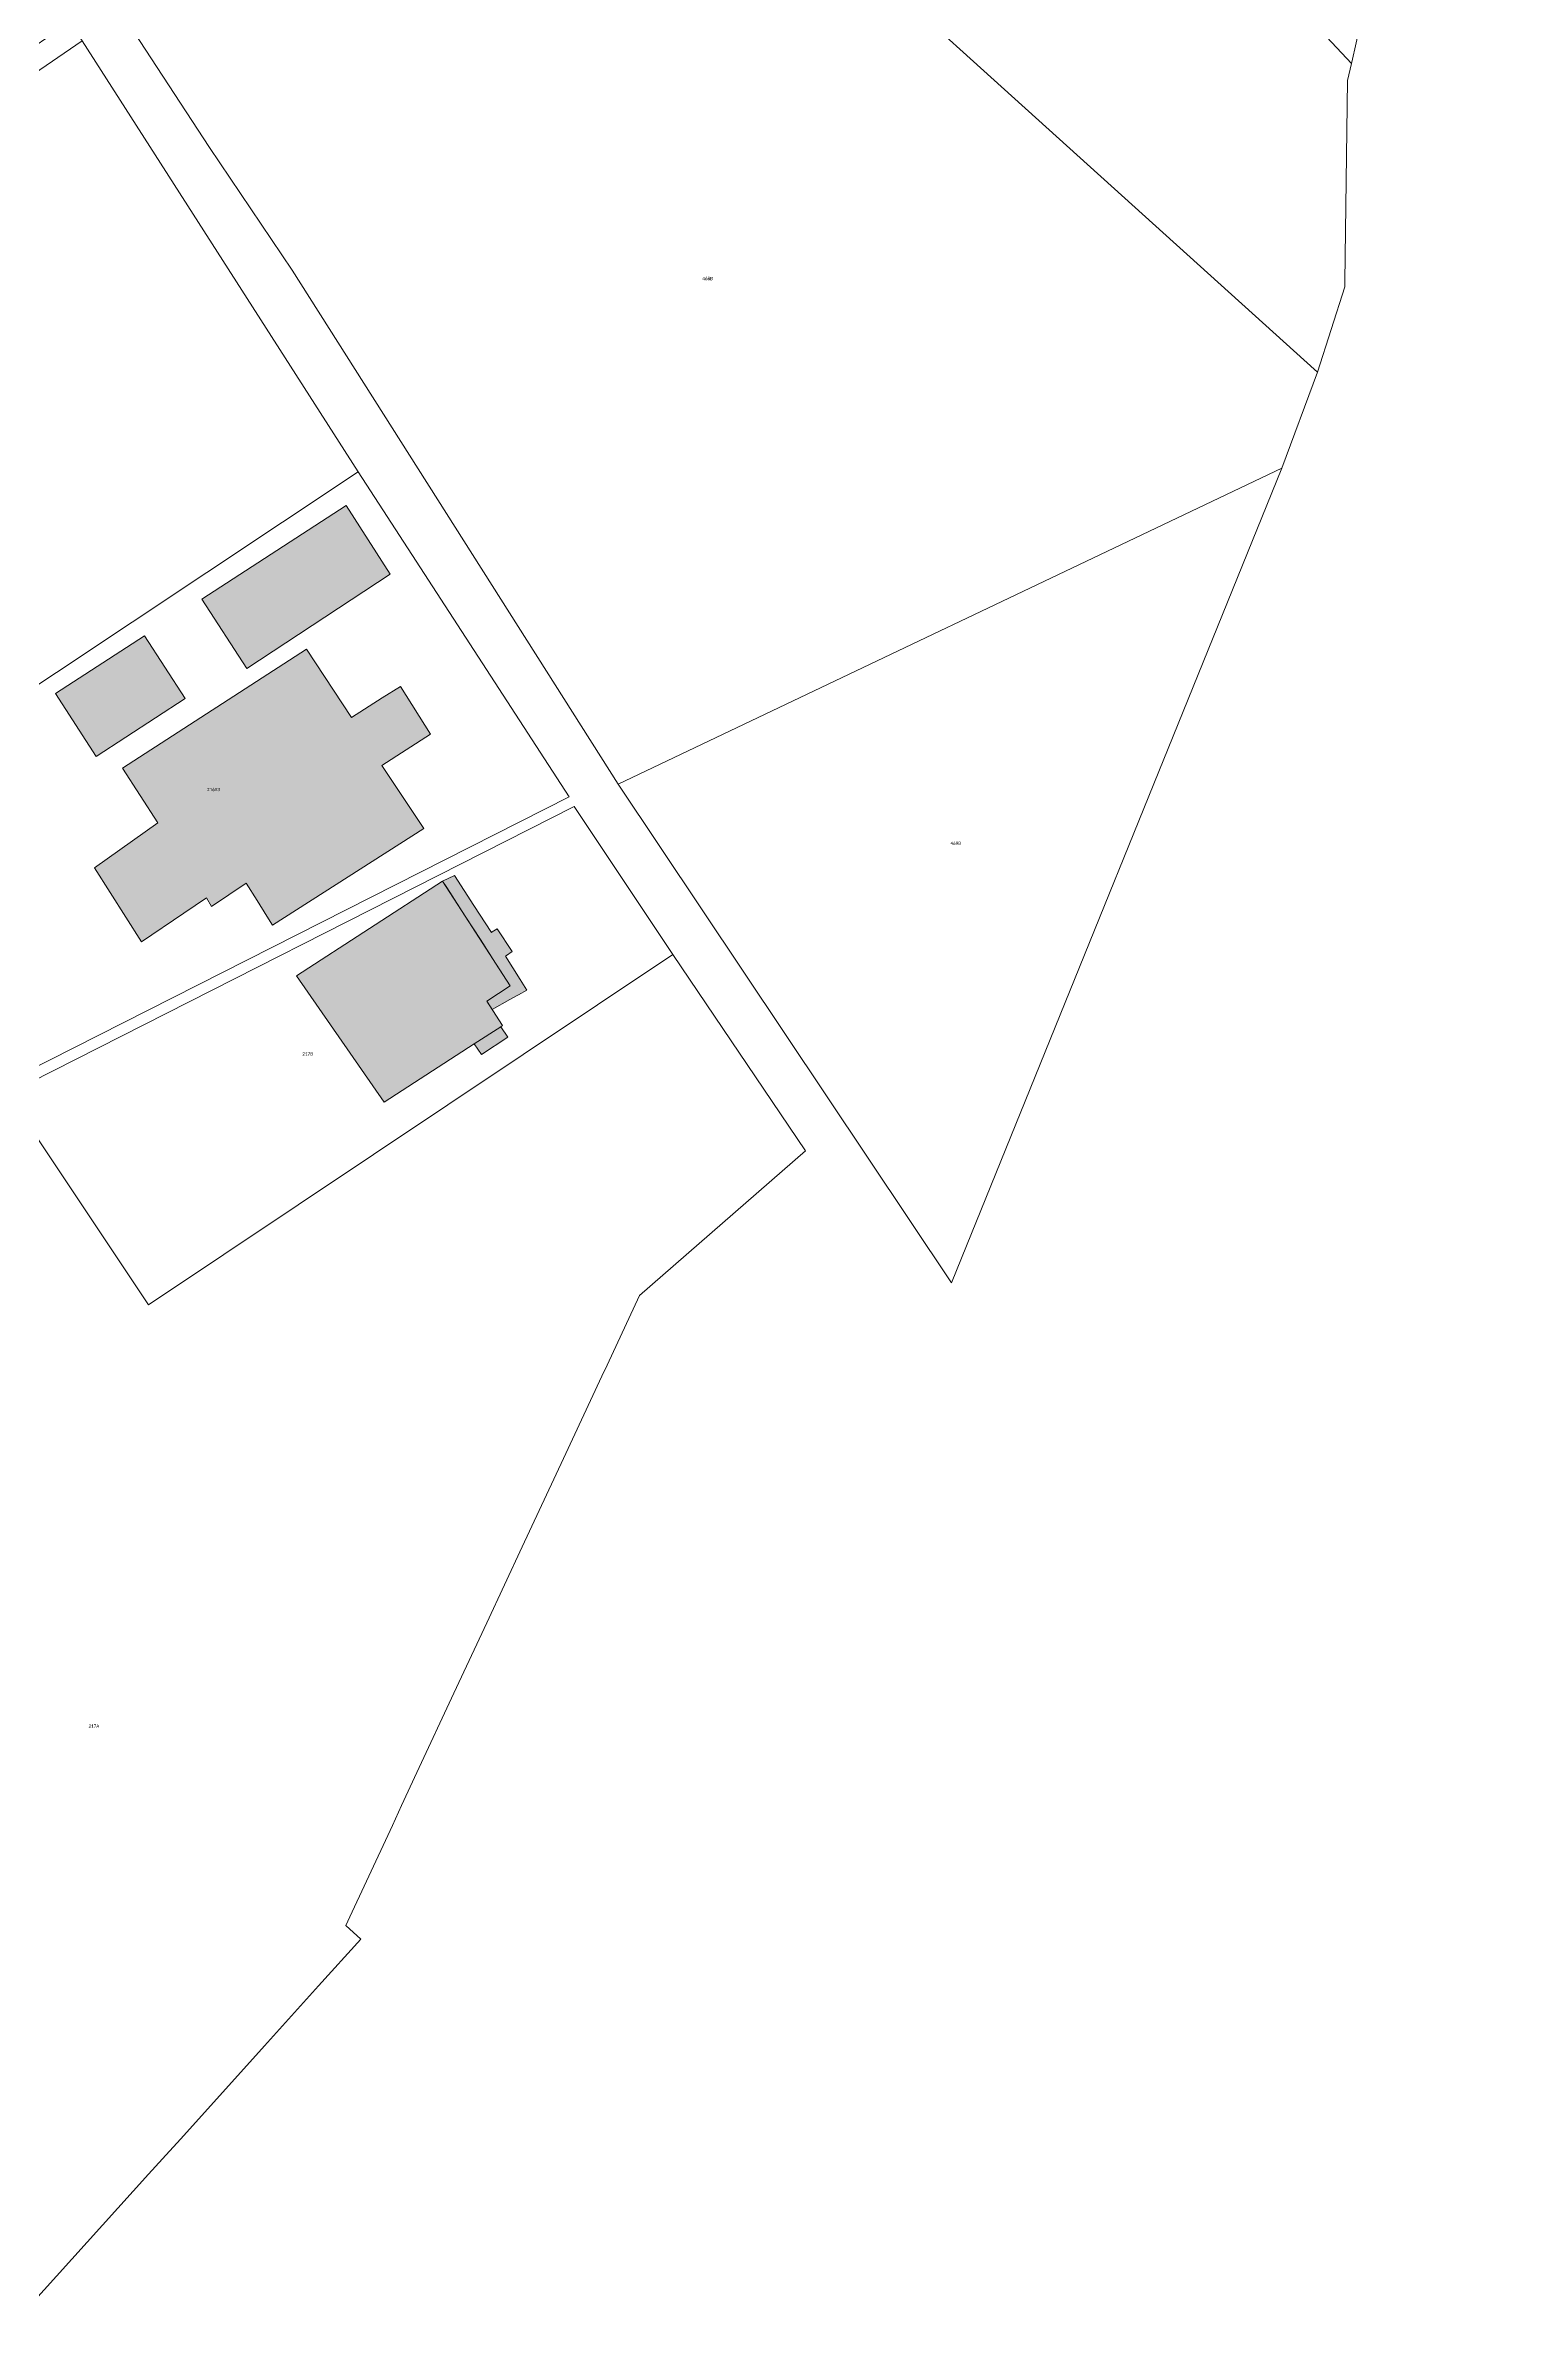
# Model space of a CAD drawing. Header units: metres. Extents: x 113120 to 240396, y 120329 to 242116.
# Drawn here: x 114357 to 114711, y 120392 to 120947 of the extents above; entities that cross this region are included whole.
import ezdxf

# ---------------------------------------------------------------- set-up
doc = ezdxf.new("R2010")
doc.units = ezdxf.units.M
doc.header["$LTSCALE"] = 3
for name, color, linetype, lineweight in [('Bpn_CaPa', 78, 'Continuous', 0), ('Bpn_ReBu', 4, 'Continuous', 0), ('Bpt_CaNu', 7, 'Continuous', 0), ('Hachure bâtiment', 11, 'Continuous', 0)]:
    doc.layers.add(name, color=color, linetype=linetype, lineweight=lineweight)
doc.styles.add('Legend', font='')
doc.styles.get('Legend').set_extended_font_data('Calibri')

msp = doc.modelspace()

# ---------------------------------------------------------------- hatches: boundary and pattern name
at = {"layer": 'Hachure bâtiment'}
h = msp.add_hatch(color=256, dxfattribs=at)
h.dxf.hatch_style = 1
h.paths.add_polyline_path([(114440.62, 120819.15), (114405.82, 120796.25), (114394.92, 120813.05), (114429.97, 120835.8)])
h = msp.add_hatch(color=256, dxfattribs=at)
h.dxf.hatch_style = 1
h.paths.add_polyline_path([(114390.9, 120788.97), (114369.3, 120774.85), (114359.42, 120790.2), (114381.02, 120804.15)])
h = msp.add_hatch(color=256, dxfattribs=at)
h.dxf.hatch_style = 1
h.paths.add_polyline_path([(114431.22, 120784.32), (114438.7, 120789.08), (114443.12, 120791.85), (114450.43, 120780.28), (114438.58, 120772.68), (114448.78, 120757.43), (114412.1, 120733.97), (114410.72, 120736.15), (114408.32, 120739.97), (114405.7, 120744.12), (114397.23, 120738.52), (114396.02, 120740.57), (114390.52, 120736.85), (114380.27, 120729.95), (114368.87, 120747.83), (114384.2, 120758.8), (114375.63, 120772.05), (114420.35, 120800.92)])
h = msp.add_hatch(color=256, dxfattribs=at)
h.dxf.hatch_style = 1
h.paths.add_polyline_path([(114458.84, 120736.16), (114469.77, 120719.22), (114464.07, 120715.52), (114467.9, 120709.58), (114467.48, 120709.32), (114461.01, 120705.13), (114439.14, 120691.01), (114417.91, 120721.67), (114453.35, 120744.61)])
h = msp.add_hatch(color=256, dxfattribs=at)
h.dxf.hatch_style = 1
h.paths.add_polyline_path([(114454.36, 120743.06), (114453.35, 120744.61), (114456.26, 120746.04), (114460.97, 120738.73), (114465.2, 120732.19), (114465.42, 120732.33), (114466.61, 120733.1), (114470.23, 120727.54), (114468.86, 120726.59), (114468.83, 120726.57), (114468.61, 120726.41), (114472.17, 120720.78), (114473.8, 120718.19), (114471.78, 120717.06), (114471.32, 120716.81), (114469.71, 120715.92), (114465.36, 120713.51), (114464.07, 120715.52), (114469.77, 120719.22), (114466.21, 120724.74), (114462.53, 120730.45), (114458.84, 120736.16)])
h = msp.add_hatch(color=256, dxfattribs=at)
h.dxf.hatch_style = 1
h.paths.add_polyline_path([(114469.2, 120706.81), (114462.78, 120702.55), (114461.01, 120705.13), (114467.48, 120709.32)], flags=17)

# ---------------------------------------------------------------- linework, layer by layer
at = {"layer": 'Bpn_CaPa'}
for points in [[(114669.48, 121055.32), (114710.79, 121019.04), (114709.6, 121014.49), (114702.51, 121004.46), (114677.19, 120957.37), (114674, 120943.35), (114673.93, 120943.02), (114565.39, 121058.88), (114605.27, 121073.19), (114638.76, 121083.17), (114653.58, 121069.79), (114669.48, 121055.32)], [(114665.74, 120868.13), (114489.6, 121027.17), (114565.39, 121058.88), (114673.93, 120943.02), (114672.98, 120938.86), (114672.35, 120890.11), (114672.33, 120888.8), (114665.74, 120868.13)], [(114665.74, 120868.13), (114657.04, 120844.85), (114495.95, 120768.15), (114416.88, 120892.85), (114396.8, 120922.65), (114367.05, 120968.08), (114489.6, 121027.17), (114665.74, 120868.13)], [(114365.9, 120948.48), (114346.85, 120935.49), (114339.42, 120930.43), (114336.63, 120936), (114354.47, 120947.32), (114362.95, 120953.08), (114365.9, 120948.48)], [(114291.34, 120757.25), (114341.23, 120783.07), (114432.88, 120843.9), (114484.04, 120765.06), (114333.75, 120689.02), (114329.74, 120695.46), (114304.5, 120736.55), (114291.34, 120757.25)], [(114657.04, 120844.85), (114576.84, 120647.19), (114495.95, 120768.15), (114657.04, 120844.85)], [(114509.24, 120726.86), (114381.99, 120641.89), (114347.84, 120693.04), (114485.28, 120762.73), (114509.24, 120726.86)]]:
    msp.add_lwpolyline(points, close=True, dxfattribs=at)
for points in [[(114346.85, 120935.49), (114365.9, 120948.48), (114432.88, 120843.9), (114341.23, 120783.07)], [(114347.84, 120693.04), (114381.99, 120641.89), (114509.24, 120726.86), (114509.24, 120726.86), (114541.44, 120679.19), (114501.15, 120644.15), (114493.26, 120627.23), (114492, 120624.51), (114482.67, 120604.53), (114472.68, 120583.11), (114464.07, 120564.67), (114456.12, 120547.61), (114447.14, 120528.37), (114443.4, 120520.36), (114441.17, 120515.56), (114434.85, 120502.02), (114430.82, 120493.37), (114429.83, 120491.25), (114433.5, 120487.97), (114423.24, 120476.6), (114410.09, 120462.04), (114404.39, 120455.72), (114389.7, 120439.46), (114385.36, 120434.66), (114382.01, 120430.94), (114359.65, 120406.19), (114346.94, 120392.11)]]:
    msp.add_lwpolyline(points, dxfattribs=at)
at = {"layer": 'Bpn_ReBu'}
for points in [[(114440.62, 120819.15), (114405.82, 120796.25), (114394.92, 120813.05), (114429.97, 120835.8), (114440.62, 120819.15)], [(114390.9, 120788.97), (114369.3, 120774.85), (114359.42, 120790.2), (114381.02, 120804.15), (114390.9, 120788.97)], [(114431.22, 120784.32), (114438.7, 120789.08), (114443.12, 120791.85), (114450.43, 120780.28), (114438.58, 120772.68), (114448.78, 120757.43), (114412.1, 120733.97), (114410.72, 120736.15), (114408.32, 120739.97), (114405.7, 120744.12), (114397.23, 120738.52), (114396.02, 120740.57), (114390.52, 120736.85), (114380.27, 120729.95), (114368.87, 120747.83), (114384.2, 120758.8), (114375.63, 120772.05), (114420.35, 120800.92), (114431.22, 120784.32)], [(114458.84, 120736.16), (114469.77, 120719.22), (114464.07, 120715.52), (114467.9, 120709.58), (114467.48, 120709.32), (114461.01, 120705.13), (114439.14, 120691.01), (114417.91, 120721.67), (114453.35, 120744.61), (114458.84, 120736.16)], [(114454.36, 120743.06), (114453.35, 120744.61), (114456.26, 120746.04), (114460.97, 120738.73), (114465.2, 120732.19), (114465.42, 120732.33), (114466.61, 120733.1), (114470.23, 120727.54), (114468.86, 120726.59), (114468.83, 120726.57), (114468.61, 120726.41), (114472.17, 120720.78), (114473.8, 120718.19), (114471.78, 120717.06), (114471.32, 120716.81), (114469.71, 120715.92), (114465.36, 120713.51), (114464.07, 120715.52), (114469.77, 120719.22), (114466.21, 120724.74), (114462.53, 120730.45), (114458.84, 120736.16), (114454.36, 120743.06)], [(114469.2, 120706.81), (114462.78, 120702.55), (114461.01, 120705.13), (114467.48, 120709.32), (114469.2, 120706.81)]]:
    msp.add_lwpolyline(points, close=True, dxfattribs=at)

# ---------------------------------------------------------------- texts
at = {"layer": 'Bpt_CaNu', "char_height": 0.8, "attachment_point": 7, "style": 'Legend'}
for s, insert in [('468B', (114516.39, 120890.42)), ('216Y3', (114396.15, 120766.46)), ('469B', (114576.61, 120753.4)), ('217B', (114419.31, 120702.32)), ('217A', (114367.41, 120539.24))]:
    msp.add_mtext(s, dxfattribs=dict(at, insert=insert))

doc.saveas('drawing.dxf')
